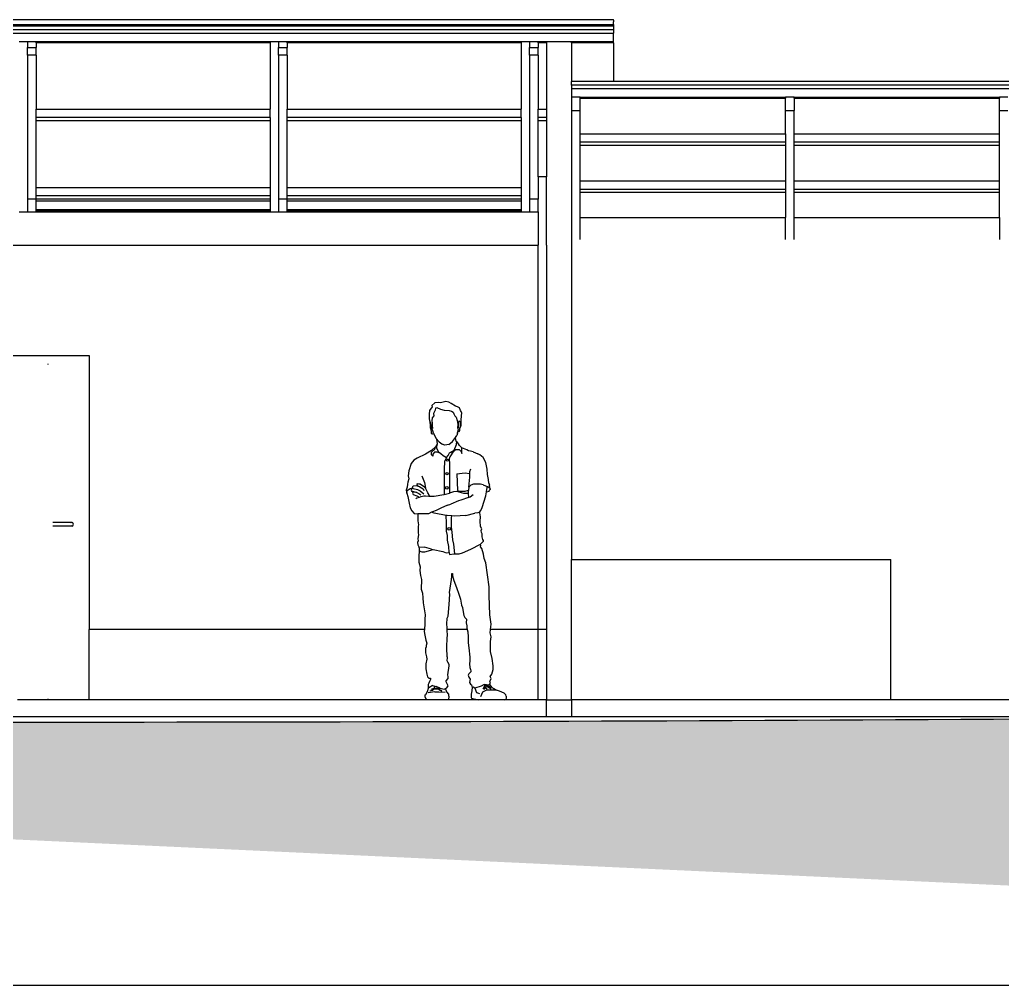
# Model space of a CAD drawing. Header units: metres. Extents: x 258817 to 259192, y 1878716 to 1878911.
# Drawn here: x 259017.24 to 259023.12, y 1878865.8 to 1878871.58 of the extents above; entities that cross this region are included whole.
import ezdxf

# ---------------------------------------------------------------- set-up
doc = ezdxf.new("R2010")
doc.units = ezdxf.units.M
doc.header["$MEASUREMENT"] = 0
doc.layers.add('SectionCutEdges', color=1, linetype='Continuous')
doc.layers.add('Vistas', color=7, linetype='Continuous')

# ---------------------------------------------------------------- blocks, each defined once
blk = doc.blocks.new('010 - Sección longitudinal 2')
for p, q in [((-15.9899, 1.0019), (4.6901, 1.0019)), ((4.6901, 1.001), (4.6901, 1.0019)), ((4.6901, 0.9983), (4.6901, 1.001)), ((-15.9899, 0.9719), (4.6901, 0.9719)), ((4.6901, 0.9983), (4.6901, 0.9938)), ((4.6901, 0.9938), (4.6901, 0.9878)), ((4.6901, 0.9804), (4.6901, 0.9878)), ((4.6901, 0.9719), (4.6901, 0.9804)), ((4.6901, 0.9719), (4.6901, 0.9634)), ((2.6369, 0.8641), (1.237, 0.8641)), ((2.6369, 0.8692), (2.6369, 0.8641)), ((2.6369, 0.8641), (2.6369, 0.4652)), ((4.1385, 0.8641), (2.7385, 0.8641)), ((4.1385, 0.8692), (4.1385, 0.8641)), ((4.1385, 0.8641), (4.1385, 0.4652)), ((4.2901, 0.8641), (4.2401, 0.8641)), ((4.6901, 0.8641), (4.4401, 0.8641)), ((4.6901, 0.8641), (4.6901, 0.8692)), ((4.6901, 0.8641), (4.6901, 0.631)), ((1.1862, 0.7902), (1.1862, -0.0721)), ((1.237, 0.7902), (1.237, 0.4652)), ((2.6877, 0.7902), (2.6877, -0.0721)), ((2.7385, 0.7902), (2.7385, 0.4652)), ((4.1893, 0.7902), (4.1893, -0.0721)), ((4.2401, 0.7902), (4.2401, 0.4652)), ((4.6901, 0.631), (4.4401, 0.631)), ((9.6101, 0.631), (4.6901, 0.631)), ((4.4909, 0.5319), (5.7201, 0.5319)), ((5.7709, 0.5319), (7.0001, 0.5319)), ((1.237, 0.4652), (2.6369, 0.4652)), ((1.237, 0.4162), (1.237, 0.4652)), ((2.6369, 0.4162), (1.237, 0.4162)), ((1.237, 0.396), (1.237, 0.4162)), ((2.6369, 0.4162), (2.6369, 0.4652)), ((2.6369, 0.4162), (2.6369, 0.396)), ((2.7385, 0.4652), (4.1385, 0.4652)), ((2.7385, 0.4162), (2.7385, 0.4652)), ((4.1385, 0.4162), (2.7385, 0.4162)), ((2.7385, 0.396), (2.7385, 0.4162)), ((4.1385, 0.4162), (4.1385, 0.4652)), ((4.1385, 0.4162), (4.1385, 0.396)), ((4.2401, 0.4652), (4.2901, 0.4652)), ((4.2401, 0.4162), (4.2401, 0.4652)), ((4.2901, 0.4162), (4.2401, 0.4162)), ((4.2401, 0.396), (4.2401, 0.4162)), ((4.4909, 0.3189), (4.4909, 0.4586)), ((5.7201, 0.3189), (5.7201, 0.4586)), ((5.7709, 0.3189), (5.7709, 0.4586)), ((7.0001, 0.3189), (7.0001, 0.4586)), ((2.6369, 0.396), (1.237, 0.396)), ((1.237, -0.0029), (1.237, 0.396)), ((2.6369, 0.396), (2.6369, -0.0029)), ((4.1385, 0.396), (2.7385, 0.396)), ((2.7385, -0.0029), (2.7385, 0.396)), ((4.1385, 0.396), (4.1385, -0.0029)), ((4.2901, 0.396), (4.2401, 0.396)), ((4.2401, 0.0617), (4.2401, 0.396)), ((4.4909, 0.3189), (5.7201, 0.3189)), ((4.4909, 0.2698), (4.4909, 0.3189)), ((5.7201, 0.3189), (5.7201, 0.2698)), ((5.7709, 0.3189), (7.0001, 0.3189)), ((5.7709, 0.2698), (5.7709, 0.3189)), ((7.0001, 0.2698), (7.0001, 0.3189)), ((4.4909, 0.2698), (5.7201, 0.2698)), ((4.4909, 0.2502), (4.4909, 0.2698)), ((4.4909, 0.2502), (5.7201, 0.2502)), ((4.4909, 0.0372), (4.4909, 0.2502)), ((5.7201, 0.2698), (5.7201, 0.2502)), ((5.7201, 0.2502), (5.7201, 0.0372)), ((5.7709, 0.2698), (7.0001, 0.2698)), ((5.7709, 0.2502), (5.7709, 0.2698)), ((5.7709, 0.2502), (7.0001, 0.2502)), ((5.7709, 0.0372), (5.7709, 0.2502)), ((7.0001, 0.2502), (7.0001, 0.2698)), ((7.0001, 0.0372), (7.0001, 0.2502)), ((4.2901, 0.0617), (4.2401, 0.0617)), ((4.2401, 0.0617), (4.2401, -0.0721)), ((4.4909, 0.0372), (5.7201, 0.0372)), ((4.4909, -0.0119), (4.4909, 0.0372)), ((5.7201, 0.0372), (5.7201, -0.0119)), ((5.7709, 0.0372), (7.0001, 0.0372)), ((5.7709, -0.0119), (5.7709, 0.0372)), ((7.0001, -0.0119), (7.0001, 0.0372)), ((1.237, -0.0029), (2.6369, -0.0029)), ((1.237, -0.0519), (1.237, -0.0029)), ((2.6369, -0.0519), (1.237, -0.0519)), ((1.237, -0.0721), (1.237, -0.0519)), ((2.6369, -0.0029), (2.6369, -0.0519)), ((2.6369, -0.0519), (2.6369, -0.0721)), ((2.7385, -0.0029), (4.1385, -0.0029)), ((2.7385, -0.0519), (2.7385, -0.0029)), ((4.1385, -0.0519), (2.7385, -0.0519)), ((2.7385, -0.0721), (2.7385, -0.0519)), ((4.1385, -0.0029), (4.1385, -0.0519)), ((4.1385, -0.0519), (4.1385, -0.0721)), ((4.4909, -0.0119), (5.7201, -0.0119)), ((4.4909, -0.0315), (4.4909, -0.0119)), ((4.4909, -0.0315), (5.7201, -0.0315)), ((4.4909, -0.1816), (4.4909, -0.0315)), ((5.7201, -0.0119), (5.7201, -0.0315)), ((5.7201, -0.0315), (5.7201, -0.1816)), ((5.7709, -0.0119), (7.0001, -0.0119)), ((5.7709, -0.0315), (5.7709, -0.0119)), ((5.7709, -0.0315), (7.0001, -0.0315)), ((5.7709, -0.1816), (5.7709, -0.0315)), ((7.0001, -0.0315), (7.0001, -0.0119)), ((7.0001, -0.1816), (7.0001, -0.0315)), ((2.6369, -0.0721), (1.237, -0.0721)), ((2.6369, -0.0853), (1.237, -0.0853)), ((2.6369, -0.0721), (2.6369, -0.0853)), ((2.6369, -0.0853), (2.6369, -0.1359)), ((4.1385, -0.0721), (2.7385, -0.0721)), ((4.1385, -0.0853), (2.7385, -0.0853)), ((4.1385, -0.0721), (4.1385, -0.0853)), ((4.1385, -0.0853), (4.1385, -0.1359)), ((1.1354, -0.1483), (1.1862, -0.1483)), ((2.6369, -0.1359), (1.237, -0.1359)), ((2.6369, -0.142), (1.237, -0.142)), ((1.237, -0.1483), (2.6369, -0.1483)), ((2.6369, -0.1359), (2.6369, -0.142)), ((2.6369, -0.142), (2.6369, -0.1483)), ((2.6369, -0.1483), (2.6877, -0.1483)), ((4.1385, -0.1359), (2.7385, -0.1359)), ((4.1385, -0.142), (2.7385, -0.142)), ((2.7385, -0.1483), (4.1385, -0.1483)), ((4.1385, -0.1359), (4.1385, -0.142)), ((4.1385, -0.142), (4.1385, -0.1483)), ((4.1385, -0.1483), (4.1893, -0.1483)), ((4.2401, -0.1483), (4.2401, -0.3483)), ((4.4909, -0.1816), (5.7201, -0.1816)), ((4.4909, -0.313), (4.4909, -0.1816)), ((5.7201, -0.313), (5.7201, -0.1816)), ((5.7709, -0.1816), (7.0001, -0.1816)), ((5.7709, -0.313), (5.7709, -0.1816)), ((7.0001, -0.1816), (7.0001, -0.313)), ((0.5551, -0.3483), (4.2401, -0.3483)), ((4.2401, -2.6483), (4.2401, -0.3483)), ((0.6051, -1.0083), (1.5051, -1.0083)), ((1.5051, -1.0083), (1.5551, -1.0083)), ((1.5551, -1.0083), (1.5551, -2.6483)), ((1.3101, -1.0613), (1.3101, -1.0583)), ((3.6223, -1.2914), (3.6045, -1.3075)), ((3.6431, -1.2894), (3.6223, -1.2914)), ((3.6559, -1.2904), (3.6431, -1.2894)), ((3.6889, -1.2838), (3.6559, -1.2904)), ((3.7062, -1.287), (3.6889, -1.2838)), ((3.7203, -1.2947), (3.7062, -1.287)), ((3.5912, -1.3363), (3.5881, -1.3586)), ((3.606, -1.3154), (3.5912, -1.3363)), ((3.6045, -1.3075), (3.606, -1.3154)), ((3.6181, -1.3463), (3.6141, -1.3558)), ((3.6248, -1.3354), (3.6181, -1.3463)), ((3.6269, -1.3227), (3.6248, -1.3354)), ((3.6269, -1.3227), (3.6341, -1.3192)), ((3.6341, -1.3192), (3.6559, -1.3292)), ((3.6559, -1.3292), (3.6776, -1.3352)), ((3.6776, -1.3352), (3.7079, -1.3379)), ((3.7079, -1.3379), (3.7221, -1.3403)), ((3.7464, -1.3105), (3.7203, -1.2947)), ((3.7221, -1.3403), (3.7328, -1.3474)), ((3.7328, -1.3474), (3.7362, -1.3564)), ((3.7579, -1.3161), (3.7464, -1.3105)), ((3.7694, -1.3219), (3.7579, -1.3161)), ((3.7761, -1.3382), (3.7694, -1.3219)), ((3.7795, -1.3436), (3.7761, -1.3382)), ((3.7834, -1.3541), (3.7795, -1.3436)), ((3.5881, -1.3586), (3.5891, -1.3713)), ((3.5891, -1.3713), (3.5881, -1.3873)), ((3.5881, -1.3873), (3.5921, -1.4073)), ((3.5921, -1.4073), (3.5928, -1.4109)), ((3.5991, -1.4086), (3.5921, -1.4073)), ((3.6003, -1.4294), (3.5991, -1.4086)), ((3.6072, -1.3815), (3.6047, -1.399)), ((3.6047, -1.399), (3.6055, -1.4102)), ((3.6055, -1.4102), (3.6069, -1.4278)), ((3.6159, -1.3701), (3.6072, -1.3815)), ((3.6141, -1.3558), (3.6159, -1.3701)), ((3.7362, -1.3564), (3.7425, -1.3694)), ((3.7425, -1.3694), (3.7494, -1.3762)), ((3.7494, -1.3762), (3.7564, -1.3975)), ((3.7564, -1.3975), (3.7598, -1.4196)), ((3.7664, -1.4084), (3.7682, -1.3989)), ((3.7664, -1.4228), (3.7664, -1.4084)), ((3.7682, -1.3989), (3.7754, -1.4053)), ((3.7754, -1.4053), (3.775, -1.4245)), ((3.7793, -1.4244), (3.7797, -1.3971)), ((3.7797, -1.3971), (3.781, -1.3667)), ((3.781, -1.3667), (3.7834, -1.3541)), ((3.5928, -1.4109), (3.5939, -1.4237)), ((3.5939, -1.4237), (3.5945, -1.4381)), ((3.5945, -1.4381), (3.5985, -1.4503)), ((3.5985, -1.4503), (3.6012, -1.4645)), ((3.6043, -1.4433), (3.6003, -1.4294)), ((3.6012, -1.4645), (3.6008, -1.4741)), ((3.6094, -1.4579), (3.6043, -1.4433)), ((3.6086, -1.4453), (3.6043, -1.4433)), ((3.6069, -1.4278), (3.6086, -1.4453)), ((3.614, -1.4733), (3.6094, -1.4579)), ((3.7579, -1.4735), (3.7598, -1.4625)), ((3.7598, -1.4196), (3.7585, -1.4437)), ((3.7585, -1.4437), (3.7601, -1.4436)), ((3.7608, -1.4576), (3.7598, -1.4625)), ((3.7598, -1.4625), (3.7644, -1.4637)), ((3.7601, -1.4436), (3.7648, -1.4371)), ((3.7622, -1.4497), (3.7608, -1.4576)), ((3.7622, -1.4497), (3.7648, -1.4371)), ((3.7644, -1.4637), (3.7673, -1.4624)), ((3.7648, -1.4371), (3.7664, -1.4228)), ((3.7673, -1.4624), (3.7728, -1.4566)), ((3.775, -1.4245), (3.7727, -1.4421)), ((3.7727, -1.4421), (3.7764, -1.4369)), ((3.7728, -1.4566), (3.7727, -1.4421)), ((3.7764, -1.4369), (3.7793, -1.4244)), ((3.6008, -1.4741), (3.6083, -1.477)), ((3.6083, -1.477), (3.614, -1.4733)), ((3.614, -1.4733), (3.6214, -1.491)), ((3.6214, -1.491), (3.63, -1.5046)), ((3.63, -1.5046), (3.6483, -1.5248)), ((3.63, -1.5046), (3.6335, -1.5202)), ((3.6335, -1.5202), (3.6359, -1.5377)), ((3.6483, -1.5248), (3.6651, -1.537)), ((3.7059, -1.5409), (3.7282, -1.5234)), ((3.7282, -1.5234), (3.7468, -1.4978)), ((3.7468, -1.4978), (3.7539, -1.4875)), ((3.7498, -1.5232), (3.7468, -1.4978)), ((3.7547, -1.5235), (3.7498, -1.5232)), ((3.7527, -1.54), (3.7547, -1.5235)), ((3.7579, -1.4735), (3.7539, -1.4875)), ((3.7644, -1.5362), (3.7547, -1.5235)), ((3.603, -1.5762), (3.5656, -1.598)), ((3.6017, -1.5857), (3.6214, -1.5693)), ((3.6017, -1.6023), (3.6017, -1.5857)), ((3.6266, -1.5545), (3.603, -1.5762)), ((3.6203, -1.5857), (3.6107, -1.5985)), ((3.6364, -1.5857), (3.6203, -1.5857)), ((3.6214, -1.5693), (3.6266, -1.5545)), ((3.6359, -1.5377), (3.6266, -1.5545)), ((3.6359, -1.5377), (3.6329, -1.5518)), ((3.6329, -1.5518), (3.6329, -1.563)), ((3.6329, -1.563), (3.6449, -1.5839)), ((3.6585, -1.5951), (3.6364, -1.5857)), ((3.6449, -1.5839), (3.6585, -1.5951)), ((3.6651, -1.537), (3.6718, -1.5409)), ((3.6817, -1.5444), (3.6718, -1.5409)), ((3.7059, -1.5409), (3.6817, -1.5444)), ((3.7091, -1.591), (3.737, -1.5751)), ((3.7091, -1.591), (3.7349, -1.5811)), ((3.7349, -1.5811), (3.7122, -1.6142)), ((3.7349, -1.5811), (3.7406, -1.5789)), ((3.737, -1.5751), (3.7527, -1.54)), ((3.7406, -1.5789), (3.7484, -1.5709)), ((3.7484, -1.5709), (3.7676, -1.5709)), ((3.7701, -1.5459), (3.7644, -1.5362)), ((3.7676, -1.5709), (3.7788, -1.5824)), ((3.7833, -1.56), (3.7701, -1.5459)), ((3.7788, -1.5824), (3.7843, -1.594)), ((3.7843, -1.5789), (3.7833, -1.56)), ((3.8041, -1.5683), (3.7833, -1.56)), ((3.7843, -1.594), (3.7843, -1.5789)), ((3.8144, -1.5728), (3.8041, -1.5683)), ((3.8235, -1.5793), (3.8144, -1.5728)), ((3.8362, -1.5813), (3.8235, -1.5793)), ((3.8519, -1.5846), (3.8362, -1.5813)), ((3.8519, -1.5846), (3.8803, -1.5967)), ((3.496, -1.6344), (3.4804, -1.6547)), ((3.5164, -1.6217), (3.496, -1.6344)), ((3.5656, -1.598), (3.5164, -1.6217)), ((3.6107, -1.6114), (3.6017, -1.6023)), ((3.6107, -1.5985), (3.6107, -1.6114)), ((3.6585, -1.5951), (3.6721, -1.6064)), ((3.6721, -1.6064), (3.693, -1.6182)), ((3.6794, -1.6452), (3.6781, -1.6869)), ((3.6803, -1.6405), (3.6794, -1.6452)), ((3.6818, -1.6377), (3.6803, -1.6405)), ((3.693, -1.6182), (3.6818, -1.6377)), ((3.6911, -1.6337), (3.6931, -1.6292)), ((3.6927, -1.6383), (3.6911, -1.6337)), ((3.6972, -1.6404), (3.6927, -1.6383)), ((3.693, -1.6182), (3.7024, -1.6073)), ((3.6931, -1.6292), (3.6977, -1.6275)), ((3.7018, -1.6387), (3.6972, -1.6404)), ((3.6977, -1.6275), (3.7022, -1.6296)), ((3.7039, -1.6342), (3.7018, -1.6387)), ((3.7022, -1.6296), (3.7039, -1.6342)), ((3.7024, -1.6073), (3.7091, -1.591)), ((3.7122, -1.6142), (3.7077, -1.6262)), ((3.7077, -1.6262), (3.7108, -1.6565)), ((3.8919, -1.6023), (3.8803, -1.5967)), ((3.9118, -1.6184), (3.8919, -1.6023)), ((3.9282, -1.6478), (3.9118, -1.6184)), ((3.4671, -1.6976), (3.4631, -1.7278)), ((3.4804, -1.6547), (3.4671, -1.6976)), ((3.6781, -1.6869), (3.6781, -1.8007)), ((3.7108, -1.6565), (3.7108, -1.7672)), ((3.8326, -1.7031), (3.8368, -1.686)), ((3.8326, -1.7152), (3.8326, -1.7031)), ((3.9345, -1.6874), (3.9282, -1.6478)), ((3.9367, -1.721), (3.9345, -1.6874)), ((3.4663, -1.7468), (3.4613, -1.7653)), ((3.4631, -1.7278), (3.4663, -1.7468)), ((3.545, -1.7279), (3.5607, -1.7683)), ((3.6884, -1.7149), (3.6905, -1.7104)), ((3.6901, -1.7195), (3.6884, -1.7149)), ((3.6945, -1.7215), (3.6901, -1.7195)), ((3.6905, -1.7104), (3.6951, -1.7087)), ((3.6991, -1.7199), (3.6945, -1.7215)), ((3.6951, -1.7087), (3.6995, -1.7108)), ((3.7012, -1.7154), (3.6991, -1.7199)), ((3.6995, -1.7108), (3.7012, -1.7154)), ((3.753, -1.7172), (3.7863, -1.7125)), ((3.753, -1.7172), (3.7578, -1.8165)), ((3.7863, -1.7125), (3.8039, -1.7109)), ((3.8039, -1.7109), (3.8301, -1.7148)), ((3.8264, -1.7958), (3.8325, -1.7368)), ((3.8301, -1.7148), (3.8326, -1.7152)), ((3.8325, -1.7368), (3.8326, -1.7152)), ((3.9441, -1.7502), (3.9367, -1.721)), ((3.9456, -1.7726), (3.9441, -1.7502)), ((3.4565, -1.7954), (3.4506, -1.8137)), ((3.4506, -1.8137), (3.4542, -1.8326)), ((3.4542, -1.8326), (3.4577, -1.8153)), ((3.4584, -1.7778), (3.4565, -1.7954)), ((3.4577, -1.8153), (3.4748, -1.8034)), ((3.4613, -1.7653), (3.4584, -1.7778)), ((3.4748, -1.8034), (3.4903, -1.8024)), ((3.4819, -1.8077), (3.4801, -1.8138)), ((3.4801, -1.8138), (3.4831, -1.8195)), ((3.4855, -1.8045), (3.4819, -1.8077)), ((3.4831, -1.8195), (3.4877, -1.8208)), ((3.4935, -1.8049), (3.4855, -1.8045)), ((3.4877, -1.7935), (3.4872, -1.7999)), ((3.4872, -1.7999), (3.4903, -1.8024)), ((3.4925, -1.7892), (3.4877, -1.7935)), ((3.4877, -1.8208), (3.502, -1.823)), ((3.4903, -1.8024), (3.4935, -1.8049)), ((3.5101, -1.7884), (3.4925, -1.7892)), ((3.4935, -1.8049), (3.5185, -1.8105)), ((3.5318, -1.794), (3.5101, -1.7884)), ((3.5169, -1.7759), (3.5148, -1.7783)), ((3.5148, -1.7783), (3.5163, -1.7845)), ((3.5163, -1.7845), (3.521, -1.7888)), ((3.5265, -1.7771), (3.5169, -1.7759)), ((3.5185, -1.8105), (3.5346, -1.8178)), ((3.521, -1.7888), (3.5318, -1.794)), ((3.5343, -1.7789), (3.5265, -1.7771)), ((3.5318, -1.794), (3.5427, -1.7993)), ((3.5596, -1.7959), (3.5343, -1.7789)), ((3.5346, -1.8178), (3.5565, -1.8366)), ((3.5427, -1.7993), (3.5517, -1.8059)), ((3.5517, -1.8059), (3.5567, -1.816)), ((3.5646, -1.8003), (3.5596, -1.7959)), ((3.5607, -1.7683), (3.5656, -1.8012)), ((3.5656, -1.8012), (3.5646, -1.8003)), ((3.5799, -1.8299), (3.5656, -1.8012)), ((3.6781, -1.8007), (3.679, -1.8408)), ((3.6857, -1.7998), (3.6881, -1.7942)), ((3.6881, -1.8055), (3.6857, -1.7998)), ((3.6881, -1.7942), (3.6937, -1.7918)), ((3.6937, -1.8079), (3.6881, -1.8055)), ((3.6937, -1.7918), (3.6994, -1.7942)), ((3.6994, -1.8055), (3.6937, -1.8079)), ((3.6994, -1.7942), (3.7017, -1.7998)), ((3.7017, -1.7998), (3.6994, -1.8055)), ((3.7108, -1.7672), (3.7093, -1.8329)), ((3.7578, -1.8165), (3.7653, -1.8194)), ((3.7653, -1.8194), (3.8037, -1.819)), ((3.8037, -1.819), (3.8228, -1.8144)), ((3.8218, -1.8194), (3.8216, -1.8346)), ((3.8228, -1.8144), (3.8218, -1.8194)), ((3.8264, -1.7958), (3.8228, -1.8144)), ((3.8372, -1.784), (3.8264, -1.7958)), ((3.8537, -1.7779), (3.8372, -1.784)), ((3.8954, -1.7776), (3.8537, -1.7779)), ((3.9109, -1.7816), (3.8954, -1.7776)), ((3.9109, -1.7816), (3.935, -1.7912)), ((3.9322, -1.8232), (3.9356, -1.7978)), ((3.9322, -1.8232), (3.94, -1.8212)), ((3.935, -1.7912), (3.9393, -1.7928)), ((3.9356, -1.7978), (3.935, -1.7912)), ((3.9393, -1.7928), (3.9478, -1.7974)), ((3.94, -1.8212), (3.9463, -1.82)), ((3.9456, -1.7726), (3.9497, -1.7847)), ((3.9463, -1.82), (3.9497, -1.8145)), ((3.9478, -1.7974), (3.9509, -1.8027)), ((3.9532, -1.8086), (3.9497, -1.7847)), ((3.9532, -1.8102), (3.9497, -1.8145)), ((3.9509, -1.8027), (3.9532, -1.8086)), ((3.9532, -1.8086), (3.9532, -1.8102)), ((3.4542, -1.8326), (3.46, -1.851)), ((3.46, -1.851), (3.4685, -1.8918)), ((3.4907, -1.8264), (3.4889, -1.8326)), ((3.4889, -1.8326), (3.4932, -1.8393)), ((3.4987, -1.8255), (3.4907, -1.8264)), ((3.4932, -1.8393), (3.5144, -1.8469)), ((3.505, -1.8268), (3.4987, -1.8255)), ((3.502, -1.823), (3.5144, -1.8288)), ((3.5144, -1.8288), (3.505, -1.8268)), ((3.5138, -1.8627), (3.5087, -1.8666)), ((3.5289, -1.857), (3.5138, -1.8627)), ((3.5144, -1.8288), (3.5267, -1.8345)), ((3.5144, -1.8469), (3.5216, -1.852)), ((3.5216, -1.852), (3.5289, -1.857)), ((3.5267, -1.8345), (3.5393, -1.8417)), ((3.5378, -1.8537), (3.5289, -1.857)), ((3.5491, -1.8512), (3.5378, -1.8537)), ((3.5566, -1.8495), (3.5491, -1.8512)), ((3.5664, -1.8503), (3.5566, -1.8495)), ((3.587, -1.852), (3.5664, -1.8503)), ((3.585, -1.836), (3.5799, -1.8299)), ((3.591, -1.8492), (3.585, -1.836)), ((3.5968, -1.8519), (3.587, -1.852)), ((3.5968, -1.8519), (3.591, -1.8492)), ((3.6174, -1.8516), (3.5968, -1.8519)), ((3.6753, -1.8415), (3.6174, -1.8516)), ((3.679, -1.8408), (3.6753, -1.8415)), ((3.679, -1.8408), (3.7093, -1.8329)), ((3.7348, -1.8236), (3.7093, -1.8329)), ((3.7633, -1.8781), (3.7175, -1.8975)), ((3.7492, -1.8226), (3.7348, -1.8236)), ((3.7682, -1.8255), (3.7492, -1.8226)), ((3.7773, -1.8747), (3.7633, -1.8781)), ((3.7959, -1.8335), (3.7682, -1.8255)), ((3.824, -1.8577), (3.7773, -1.8747)), ((3.8072, -1.8335), (3.7959, -1.8335)), ((3.8216, -1.8346), (3.8072, -1.8335)), ((3.8216, -1.8346), (3.8215, -1.8387)), ((3.8215, -1.8387), (3.8235, -1.8542)), ((3.8235, -1.8542), (3.824, -1.8577)), ((3.824, -1.8577), (3.8346, -1.8539)), ((3.8346, -1.8539), (3.8507, -1.8407)), ((3.9057, -1.9173), (3.9264, -1.8482)), ((3.9264, -1.8482), (3.9322, -1.8232)), ((3.4685, -1.8918), (3.475, -1.9199)), ((3.475, -1.9199), (3.4845, -1.9384)), ((3.4845, -1.9384), (3.4985, -1.9539)), ((3.6312, -1.9358), (3.6085, -1.9438)), ((3.6578, -1.921), (3.6312, -1.9358)), ((3.6979, -1.9047), (3.6578, -1.921)), ((3.6979, -1.9047), (3.7175, -1.8975)), ((3.8899, -1.9447), (3.8976, -1.9365)), ((3.8976, -1.9365), (3.9057, -1.9173)), ((3.4985, -1.9539), (3.5177, -1.9552)), ((3.5177, -1.9552), (3.5207, -1.9562)), ((3.5725, -1.9552), (3.5207, -1.9562)), ((3.5207, -1.9562), (3.5208, -1.963)), ((3.5208, -1.963), (3.5211, -1.9947)), ((3.5211, -1.9947), (3.5221, -2.0107)), ((3.5837, -1.9551), (3.5725, -1.9552)), ((3.6029, -1.9463), (3.5837, -1.9551)), ((3.6085, -1.9438), (3.6029, -1.9463)), ((3.618, -1.951), (3.6029, -1.9463)), ((3.6893, -1.9652), (3.618, -1.951)), ((3.6902, -1.977), (3.6893, -1.9652)), ((3.6951, -1.9663), (3.6893, -1.9652)), ((3.6916, -1.9968), (3.6902, -1.977)), ((3.6925, -2.0337), (3.6916, -1.9968)), ((3.723, -1.968), (3.6951, -1.9663)), ((3.7213, -1.9958), (3.7226, -1.9933)), ((3.722, -2.0359), (3.7213, -1.9958)), ((3.7226, -1.9933), (3.7228, -1.977)), ((3.7228, -1.977), (3.723, -1.968)), ((3.7399, -1.969), (3.723, -1.968)), ((3.8087, -1.9652), (3.7399, -1.969)), ((3.8087, -1.9652), (3.8619, -1.9516)), ((3.8803, -1.9504), (3.8619, -1.9516)), ((3.8899, -1.9447), (3.8803, -1.9504)), ((3.8907, -1.9492), (3.8899, -1.9447)), ((3.895, -1.9731), (3.8907, -1.9492)), ((3.8932, -1.9987), (3.895, -1.9731)), ((3.8963, -2.0306), (3.8932, -1.9987)), ((1.4294, -2.0079), (1.3363, -2.0079)), ((1.4294, -2.0287), (1.3363, -2.0287)), ((1.4357, -2.0079), (1.4294, -2.0079)), ((1.4521, -2.0287), (1.4294, -2.0287)), ((1.4388, -2.0079), (1.4357, -2.0079)), ((1.4417, -2.0079), (1.4388, -2.0079)), ((1.4443, -2.0079), (1.4417, -2.0079)), ((1.4466, -2.0079), (1.4443, -2.0079)), ((1.4457, -2.0128), (1.4454, -2.0131)), ((1.4486, -2.0079), (1.4466, -2.0079)), ((1.4476, -2.0264), (1.4483, -2.0273)), ((1.4521, -2.0079), (1.4483, -2.0093)), ((1.4483, -2.0273), (1.4521, -2.0287)), ((1.4501, -2.0079), (1.4486, -2.0079)), ((1.4501, -2.0079), (1.4521, -2.0079)), ((1.456, -2.0093), (1.4521, -2.0079)), ((1.4521, -2.0287), (1.456, -2.0273)), ((1.4588, -2.0131), (1.456, -2.0093)), ((1.456, -2.0273), (1.4588, -2.0235)), ((1.4598, -2.0183), (1.4588, -2.0131)), ((1.4588, -2.0235), (1.4598, -2.0183)), ((3.5224, -2.0321), (3.522, -2.0482)), ((3.522, -2.0482), (3.5228, -2.0561)), ((3.5221, -2.0107), (3.5254, -2.0197)), ((3.5254, -2.0197), (3.5224, -2.0321)), ((3.5228, -2.0561), (3.5225, -2.0722)), ((3.6925, -2.0593), (3.6925, -2.0337)), ((3.7006, -2.0448), (3.703, -2.0391)), ((3.703, -2.0505), (3.7006, -2.0448)), ((3.703, -2.0391), (3.7086, -2.0368)), ((3.7086, -2.0528), (3.703, -2.0505)), ((3.7086, -2.0368), (3.7143, -2.0391)), ((3.7143, -2.0505), (3.7086, -2.0528)), ((3.7143, -2.0391), (3.7166, -2.0448)), ((3.7166, -2.0448), (3.7143, -2.0505)), ((3.7263, -2.0644), (3.722, -2.0359)), ((3.9025, -2.0454), (3.8963, -2.0306)), ((3.9, -2.0563), (3.9025, -2.0454)), ((3.902, -2.0674), (3.9, -2.0563)), ((3.5244, -2.0783), (3.5209, -2.1053)), ((3.5209, -2.1053), (3.5216, -2.1181)), ((3.5225, -2.0722), (3.5244, -2.0783)), ((3.6984, -2.0843), (3.6925, -2.0593)), ((3.6984, -2.1132), (3.6984, -2.0843)), ((3.7064, -2.1508), (3.6984, -2.1132)), ((3.7295, -2.1108), (3.7263, -2.0644)), ((3.7362, -2.1372), (3.7295, -2.1108)), ((3.9046, -2.075), (3.902, -2.0674)), ((3.9064, -2.0925), (3.9046, -2.075)), ((3.9095, -2.1099), (3.9064, -2.0925)), ((3.9136, -2.1149), (3.9095, -2.1099)), ((3.9136, -2.1197), (3.9136, -2.1149)), ((3.5216, -2.1181), (3.5194, -2.1275)), ((3.5194, -2.1275), (3.521, -2.1402)), ((3.521, -2.1402), (3.5265, -2.1535)), ((3.5265, -2.1535), (3.5602, -2.1545)), ((3.5265, -2.1535), (3.5279, -2.1663)), ((3.5279, -2.1725), (3.5278, -2.1771)), ((3.5279, -2.1663), (3.5279, -2.1725)), ((3.603, -2.168), (3.5602, -2.1545)), ((3.5629, -2.184), (3.6128, -2.1698)), ((3.603, -2.168), (3.6128, -2.1698)), ((3.6128, -2.1698), (3.6709, -2.1804)), ((3.7078, -2.1876), (3.7064, -2.1508)), ((3.7421, -2.1949), (3.7362, -2.1372)), ((3.7882, -2.1886), (3.8386, -2.1679)), ((3.8386, -2.1679), (3.8949, -2.1372)), ((3.8949, -2.1372), (3.9136, -2.1197)), ((3.8969, -2.145), (3.8949, -2.1372)), ((3.8954, -2.1529), (3.8969, -2.145)), ((3.903, -2.1632), (3.8954, -2.1529)), ((3.9134, -2.1969), (3.903, -2.1632)), ((3.5272, -2.2112), (3.527, -2.2449)), ((3.5278, -2.1771), (3.5272, -2.2112)), ((3.5278, -2.1771), (3.544, -2.184)), ((3.544, -2.184), (3.5629, -2.184)), ((3.6709, -2.1804), (3.6902, -2.1882)), ((3.6902, -2.1882), (3.7056, -2.1877)), ((3.7056, -2.1877), (3.7078, -2.1876)), ((3.7078, -2.1876), (3.7092, -2.1988)), ((3.7092, -2.1988), (3.7362, -2.195)), ((3.7362, -2.195), (3.7421, -2.1949)), ((3.7421, -2.1949), (3.7682, -2.1945)), ((3.7682, -2.1945), (3.7882, -2.1886)), ((3.9172, -2.2223), (3.9134, -2.1969)), ((3.9273, -2.2493), (3.9172, -2.2223)), ((4.4401, -2.2283), (6.3501, -2.2283)), ((6.3501, -3.0683), (6.3501, -2.2283)), ((3.527, -2.2449), (3.5338, -2.2729)), ((3.5338, -2.2729), (3.5326, -2.2947)), ((3.9476, -2.3922), (3.9273, -2.2493)), ((3.5326, -2.2947), (3.536, -2.325)), ((3.536, -2.325), (3.5405, -2.3404)), ((3.5405, -2.3404), (3.5426, -2.3481)), ((3.5426, -2.3481), (3.541, -2.4071)), ((3.7094, -2.4254), (3.7211, -2.3493)), ((3.7211, -2.3493), (3.724, -2.3294)), ((3.724, -2.3294), (3.7241, -2.3181)), ((3.7241, -2.3181), (3.7246, -2.3134)), ((3.7246, -2.3134), (3.7277, -2.3127)), ((3.7277, -2.3127), (3.7283, -2.3271)), ((3.7283, -2.3271), (3.7354, -2.3551)), ((3.541, -2.4071), (3.5477, -2.4302)), ((3.7354, -2.3551), (3.7526, -2.3966)), ((3.7526, -2.3966), (3.7662, -2.436)), ((3.9472, -2.4451), (3.9476, -2.3922)), ((3.5477, -2.4302), (3.5508, -2.4589)), ((3.5508, -2.4589), (3.5525, -2.4877)), ((3.7087, -2.4989), (3.7116, -2.4364)), ((3.7116, -2.4364), (3.7094, -2.4254)), ((3.7662, -2.436), (3.775, -2.4668)), ((3.775, -2.4668), (3.7816, -2.5015)), ((3.9504, -2.5605), (3.9472, -2.4451)), ((3.5525, -2.4877), (3.5637, -2.561)), ((3.7011, -2.5674), (3.7087, -2.4989)), ((3.7816, -2.5015), (3.7868, -2.5166)), ((3.7868, -2.5166), (3.7917, -2.5418)), ((3.5637, -2.561), (3.5618, -2.585)), ((3.5618, -2.585), (3.5626, -2.6136)), ((3.6951, -2.5912), (3.6959, -2.5809)), ((3.6959, -2.5809), (3.7011, -2.5674)), ((3.7917, -2.5418), (3.7961, -2.5638)), ((3.7961, -2.5638), (3.8017, -2.577)), ((3.8017, -2.577), (3.8114, -2.5864)), ((3.8114, -2.5864), (3.8103, -2.6074)), ((3.9602, -2.6157), (3.9504, -2.5605)), ((3.5626, -2.6136), (3.56, -2.6483)), ((3.694, -2.6049), (3.6951, -2.5912)), ((3.6962, -2.6483), (3.694, -2.6049)), ((3.8103, -2.6074), (3.8135, -2.6258)), ((3.8135, -2.6258), (3.8142, -2.6386)), ((3.8142, -2.6386), (3.8165, -2.6483)), ((3.9562, -2.6483), (3.9602, -2.6157)), ((1.5551, -3.0683), (1.5551, -2.6483)), ((3.56, -2.6483), (1.5551, -2.6483)), ((3.56, -2.6483), (3.5592, -2.6583)), ((3.5592, -2.6583), (3.5605, -2.6718)), ((3.5605, -2.6718), (3.569, -2.711)), ((3.6948, -2.7594), (3.6954, -2.692)), ((3.6954, -2.692), (3.6982, -2.6881)), ((3.8165, -2.6483), (3.6962, -2.6483)), ((3.6982, -2.6881), (3.6962, -2.6483)), ((3.8165, -2.6483), (3.8196, -2.662)), ((3.8196, -2.662), (3.8214, -2.6924)), ((3.8214, -2.6924), (3.8223, -2.7277)), ((3.9537, -2.6682), (3.9562, -2.6483)), ((3.9586, -2.6918), (3.9537, -2.6682)), ((3.9554, -2.7205), (3.9586, -2.6918)), ((4.2401, -2.6483), (3.9562, -2.6483)), ((4.2401, -3.0683), (4.2401, -2.6483)), ((4.2901, -2.6483), (4.2401, -2.6483)), ((3.5674, -2.7612), (3.5673, -2.7869)), ((3.5702, -2.7518), (3.5674, -2.7612)), ((3.569, -2.711), (3.5735, -2.7292)), ((3.5712, -2.7429), (3.5702, -2.7518)), ((3.5735, -2.7292), (3.5712, -2.7429)), ((3.6955, -2.8102), (3.6948, -2.7594)), ((3.8223, -2.7277), (3.8276, -2.7739)), ((3.9545, -2.7798), (3.9554, -2.7205)), ((3.5673, -2.7869), (3.5733, -2.8119)), ((3.5733, -2.8119), (3.5737, -2.8263)), ((3.699, -2.8156), (3.6955, -2.8102)), ((3.697, -2.8359), (3.699, -2.8156)), ((3.8276, -2.7739), (3.8297, -2.7981)), ((3.8297, -2.7981), (3.831, -2.8122)), ((3.831, -2.8122), (3.8312, -2.8347)), ((3.9653, -2.8219), (3.9545, -2.7798)), ((3.569, -2.8634), (3.5683, -2.8827)), ((3.5694, -2.8532), (3.569, -2.8634)), ((3.5737, -2.8263), (3.5694, -2.8532)), ((3.6998, -2.8429), (3.697, -2.8359)), ((3.7081, -2.8565), (3.6998, -2.8429)), ((3.7008, -2.9191), (3.7087, -2.8645)), ((3.7087, -2.8645), (3.7081, -2.8565)), ((3.8312, -2.8347), (3.8293, -2.8539)), ((3.8293, -2.8539), (3.8314, -2.8762)), ((3.8314, -2.8762), (3.836, -2.8864)), ((3.9716, -2.8647), (3.9653, -2.8219)), ((3.9717, -2.8872), (3.9716, -2.8647)), ((3.5683, -2.8827), (3.5743, -2.9147)), ((3.5743, -2.9147), (3.5774, -2.9316)), ((3.5774, -2.9316), (3.5863, -2.9383)), ((3.5863, -2.9383), (3.5958, -2.9398)), ((3.7026, -2.9318), (3.7008, -2.9191)), ((3.7013, -2.9413), (3.7026, -2.9318)), ((3.8254, -2.9125), (3.8215, -2.9213)), ((3.8215, -2.9213), (3.825, -2.9337)), ((3.825, -2.9337), (3.8331, -2.9456)), ((3.8344, -2.9046), (3.8254, -2.9125)), ((3.8375, -2.902), (3.8344, -2.9046)), ((3.836, -2.8864), (3.8367, -2.896)), ((3.8367, -2.896), (3.8375, -2.902)), ((3.9527, -2.9283), (3.9627, -2.9157)), ((3.9593, -2.9411), (3.9527, -2.9283)), ((3.9627, -2.9157), (3.9717, -2.8872)), ((3.5831, -2.9771), (3.583, -2.9835)), ((3.583, -2.9835), (3.5838, -2.9866)), ((3.587, -2.9694), (3.5831, -2.9771)), ((3.5846, -2.9983), (3.5838, -2.9866)), ((3.6081, -2.9821), (3.5846, -2.9983)), ((3.5894, -2.9584), (3.587, -2.9694)), ((3.5969, -2.9461), (3.5894, -2.9584)), ((3.5958, -2.9398), (3.5969, -2.9461)), ((3.6081, -2.9821), (3.6307, -2.9889)), ((3.6179, -2.9873), (3.6179, -2.9984)), ((3.6539, -2.9998), (3.6307, -2.9889)), ((3.6428, -2.9984), (3.6428, -2.9952)), ((3.6865, -3.0009), (3.6943, -2.9976)), ((3.6891, -2.9613), (3.6898, -2.9549)), ((3.6938, -2.9697), (3.6891, -2.9613)), ((3.6898, -2.9549), (3.7013, -2.9413)), ((3.7029, -2.984), (3.6938, -2.9697)), ((3.6943, -2.9976), (3.7029, -2.984)), ((3.8331, -2.9456), (3.8287, -2.9641)), ((3.8287, -2.9641), (3.8361, -2.9746)), ((3.8361, -2.9746), (3.8409, -2.9796)), ((3.8409, -2.9796), (3.8447, -2.9956)), ((3.8447, -2.9956), (3.8414, -3.028)), ((3.8525, -2.993), (3.8447, -2.9956)), ((3.8621, -2.9983), (3.8525, -2.993)), ((3.8997, -2.9876), (3.8621, -2.9983)), ((3.917, -2.9765), (3.8997, -2.9876)), ((3.9198, -2.9846), (3.9096, -3.0044)), ((3.9243, -2.9947), (3.913, -3.0074)), ((3.9323, -2.9781), (3.917, -2.9765)), ((3.917, -2.9765), (3.9198, -2.9846)), ((3.9198, -2.9846), (3.9228, -2.992)), ((3.9359, -2.9858), (3.9198, -2.9846)), ((3.9228, -2.992), (3.9243, -2.9947)), ((3.9322, -2.993), (3.9243, -2.9947)), ((3.9243, -2.9947), (3.9349, -3.0057)), ((3.94, -2.9912), (3.9322, -2.993)), ((3.9323, -2.9781), (3.9484, -2.9761)), ((3.9323, -2.9781), (3.9359, -2.9858)), ((3.9359, -2.9858), (3.94, -2.9912)), ((3.9514, -2.9887), (3.9359, -2.9858)), ((3.9572, -2.9956), (3.94, -2.9912)), ((3.94, -2.9912), (3.9596, -3.0036)), ((3.9484, -2.9761), (3.9545, -2.9681)), ((3.9484, -2.9761), (3.9628, -2.9945)), ((3.9511, -2.9611), (3.9537, -2.9547)), ((3.9545, -2.9681), (3.9511, -2.9611)), ((3.9537, -2.9547), (3.9593, -2.9411)), ((3.9628, -2.9945), (3.9743, -3.0017)), ((3.5639, -3.0513), (3.5653, -3.0391)), ((3.5697, -3.0657), (3.5639, -3.0513)), ((3.5653, -3.0391), (3.5683, -3.036)), ((3.5683, -3.036), (3.5805, -3.0149)), ((3.5805, -3.0149), (3.5829, -3.0051)), ((3.5829, -3.0051), (3.5846, -2.9983)), ((3.6222, -3.0206), (3.5832, -3.0277)), ((3.6084, -3.0123), (3.5915, -3.0167)), ((3.5991, -3.0079), (3.6147, -3.004)), ((3.6048, -3.0026), (3.6179, -2.9984)), ((3.6179, -3.0032), (3.6084, -3.0123)), ((3.6147, -3.004), (3.6179, -3.0032)), ((3.6179, -2.9984), (3.6203, -2.9984)), ((3.6179, -2.9999), (3.6179, -3.0032)), ((3.6179, -3.0032), (3.6428, -3.0032)), ((3.6203, -2.9984), (3.6413, -2.9984)), ((3.6222, -3.0206), (3.6461, -3.0206)), ((3.6413, -2.9984), (3.6428, -2.9984)), ((3.6537, -3.0045), (3.6428, -2.9984)), ((3.6428, -2.9984), (3.6428, -2.9996)), ((3.6428, -2.9996), (3.6428, -3.0014)), ((3.6428, -3.0014), (3.6428, -3.0032)), ((3.6428, -3.0032), (3.6476, -3.0094)), ((3.6428, -3.0032), (3.6469, -3.0051)), ((3.6461, -3.0206), (3.6834, -3.0234)), ((3.6469, -3.0051), (3.6629, -3.0126)), ((3.6476, -3.0094), (3.6648, -3.0176)), ((3.6539, -2.9998), (3.6774, -3.0046)), ((3.6774, -3.0046), (3.6865, -3.0009)), ((3.6865, -3.0009), (3.6856, -3.0046)), ((3.6856, -3.0046), (3.6873, -3.0097)), ((3.6873, -3.0097), (3.6895, -3.0149)), ((3.6895, -3.0149), (3.6928, -3.0215)), ((3.6928, -3.0215), (3.7037, -3.0351)), ((3.7037, -3.0351), (3.7035, -3.044)), ((3.7035, -3.044), (3.7056, -3.0464)), ((3.7056, -3.0464), (3.704, -3.0683)), ((3.8398, -3.032), (3.8397, -3.0555)), ((3.8397, -3.0555), (3.8409, -3.0584)), ((3.8414, -3.028), (3.8398, -3.032)), ((3.8621, -2.9983), (3.8707, -3.0256)), ((3.8707, -3.0256), (3.8885, -3.0303)), ((3.9074, -3.0222), (3.8963, -3.0516)), ((3.9312, -3.0099), (3.9074, -3.0222)), ((3.991, -3.0116), (3.9312, -3.0099)), ((3.9743, -3.0017), (3.991, -3.0116)), ((4.0093, -3.0168), (3.991, -3.0116)), ((4.0226, -3.0222), (4.0093, -3.0168)), ((4.0372, -3.0294), (4.0226, -3.0222)), ((4.0468, -3.0388), (4.0372, -3.0294)), ((4.0493, -3.0461), (4.0468, -3.0388)), ((4.0511, -3.0487), (4.0493, -3.0461)), ((4.0495, -3.0669), (4.0519, -3.0558)), ((4.0519, -3.0558), (4.0511, -3.0487)), ((1.3101, -3.0683), (1.3101, -3.0623)), ((3.5785, -3.0683), (3.5697, -3.0657)), ((3.8409, -3.0584), (3.8568, -3.0635)), ((3.8568, -3.0635), (3.8801, -3.0675)), ((3.8801, -3.0675), (3.8852, -3.0683)), ((4.0383, -3.0683), (4.0495, -3.0669)), ((4.2901, -3.1683), (4.4401, -3.1683))]:
    blk.add_line(p, q)
at = {"layer": 'SectionCutEdges'}
for p, q in [((4.6901, 0.9634), (-15.9899, 0.9634)), ((-15.9899, 0.9427), (4.6901, 0.9427)), ((4.6901, 0.9634), (4.6901, 0.9427)), ((4.6901, 0.9427), (4.6901, 0.9219)), ((-15.9899, 0.9219), (4.6901, 0.9219)), ((4.6901, 0.8692), (4.6901, 0.9219)), ((1.1862, 0.8692), (1.1354, 0.8692)), ((1.237, 0.8692), (1.1862, 0.8692)), ((1.1862, 0.8692), (1.1862, 0.8351)), ((1.1862, 0.8351), (1.237, 0.8351)), ((1.1862, 0.7902), (1.1862, 0.8351)), ((1.237, 0.8641), (1.237, 0.8692)), ((2.6369, 0.8692), (1.237, 0.8692)), ((1.237, 0.8641), (1.237, 0.8351)), ((1.237, 0.7902), (1.237, 0.8351)), ((2.6877, 0.8692), (2.6369, 0.8692)), ((2.7385, 0.8692), (2.6877, 0.8692)), ((2.6877, 0.8692), (2.6877, 0.8351)), ((2.6877, 0.8351), (2.7385, 0.8351)), ((2.6877, 0.7902), (2.6877, 0.8351)), ((2.7385, 0.8641), (2.7385, 0.8692)), ((4.1385, 0.8692), (2.7385, 0.8692)), ((2.7385, 0.8641), (2.7385, 0.8351)), ((2.7385, 0.7902), (2.7385, 0.8351)), ((4.1893, 0.8692), (4.1385, 0.8692)), ((4.2401, 0.8692), (4.1893, 0.8692)), ((4.1893, 0.8692), (4.1893, 0.8351)), ((4.1893, 0.8351), (4.2401, 0.8351)), ((4.1893, 0.7902), (4.1893, 0.8351)), ((4.2401, 0.8641), (4.2401, 0.8692)), ((4.2901, 0.8692), (4.2401, 0.8692)), ((4.2401, 0.8641), (4.2401, 0.8351)), ((4.2401, 0.7902), (4.2401, 0.8351)), ((4.4401, 0.8692), (4.2901, 0.8692)), ((4.2901, 0.8692), (4.2901, 0.8641)), ((4.2901, 0.8641), (4.2901, 0.4652)), ((4.4401, 0.8641), (4.4401, 0.8692)), ((4.6901, 0.8692), (4.4401, 0.8692)), ((4.4401, 0.8641), (4.4401, 0.631)), ((1.237, 0.7902), (1.1862, 0.7902)), ((2.7385, 0.7902), (2.6877, 0.7902)), ((4.2401, 0.7902), (4.1893, 0.7902)), ((4.4401, 0.6107), (4.4401, 0.631)), ((9.6101, 0.6107), (4.4401, 0.6107)), ((4.4401, 0.6107), (4.4401, 0.59)), ((4.4401, 0.59), (4.4401, 0.5375)), ((4.4401, 0.59), (9.2847, 0.59)), ((4.4909, 0.5375), (4.4401, 0.5375)), ((4.4401, 0.5375), (4.4401, 0.4586)), ((4.4909, 0.5319), (4.4909, 0.5375)), ((4.4909, 0.5375), (5.7201, 0.5375)), ((4.4909, 0.4586), (4.4909, 0.5319)), ((5.7709, 0.5375), (5.7201, 0.5375)), ((5.7201, 0.5375), (5.7201, 0.5319)), ((5.7201, 0.4586), (5.7201, 0.5319)), ((5.7709, 0.5319), (5.7709, 0.5375)), ((5.7709, 0.5375), (7.0001, 0.5375)), ((5.7709, 0.5319), (5.7709, 0.4586)), ((7.0509, 0.5375), (7.0001, 0.5375)), ((7.0001, 0.5375), (7.0001, 0.5319)), ((7.0001, 0.4586), (7.0001, 0.5319)), ((4.2901, 0.4652), (4.2901, 0.4162)), ((4.2901, 0.4162), (4.2901, 0.396)), ((4.4401, 0.4586), (4.4909, 0.4586)), ((4.4401, 0.4586), (4.4401, -2.2283)), ((5.7201, 0.4586), (5.7709, 0.4586)), ((7.0001, 0.4586), (7.0509, 0.4586)), ((4.2901, 0.396), (4.2901, 0.0617)), ((4.2901, -0.3483), (4.2901, 0.0617)), ((1.237, -0.0721), (1.1862, -0.0721)), ((1.1862, -0.0721), (1.1862, -0.1483)), ((1.237, -0.076), (1.237, -0.0721)), ((1.237, -0.0853), (1.237, -0.076)), ((1.237, -0.1359), (1.237, -0.0853)), ((2.7385, -0.0721), (2.6877, -0.0721)), ((2.6877, -0.0721), (2.6877, -0.1483)), ((2.7385, -0.0853), (2.7385, -0.0721)), ((2.7385, -0.1359), (2.7385, -0.0853)), ((4.2401, -0.0721), (4.1893, -0.0721)), ((4.1893, -0.0721), (4.1893, -0.1483)), ((4.2401, -0.1483), (4.2401, -0.0721)), ((1.1862, -0.1483), (1.237, -0.1483)), ((1.237, -0.142), (1.237, -0.1359)), ((1.237, -0.1483), (1.237, -0.142)), ((2.6877, -0.1483), (2.7385, -0.1483)), ((2.7385, -0.142), (2.7385, -0.1359)), ((2.7385, -0.1483), (2.7385, -0.142)), ((4.1893, -0.1483), (4.2401, -0.1483)), ((4.2901, -0.3483), (4.2901, -2.6483)), ((4.4401, -3.0683), (4.4401, -2.2283)), ((4.2901, -2.6483), (4.2901, -3.0683)), ((1.1419, -3.0683), (1.1262, -3.0683)), ((1.1623, -3.0683), (1.1419, -3.0683)), ((1.186, -3.0683), (1.1623, -3.0683)), ((1.2116, -3.0683), (1.186, -3.0683)), ((1.2371, -3.0683), (1.2116, -3.0683)), ((1.2608, -3.0683), (1.2371, -3.0683)), ((1.2813, -3.0683), (1.2608, -3.0683)), ((1.2969, -3.0683), (1.2813, -3.0683)), ((1.3068, -3.0683), (1.2969, -3.0683)), ((1.3101, -3.0683), (1.3068, -3.0683)), ((1.5051, -3.0683), (1.3101, -3.0683)), ((1.5551, -3.0683), (1.5051, -3.0683)), ((3.5785, -3.0683), (1.5551, -3.0683)), ((3.704, -3.0683), (3.5785, -3.0683)), ((3.8852, -3.0683), (3.704, -3.0683)), ((4.0383, -3.0683), (3.8852, -3.0683)), ((4.2401, -3.0683), (4.0383, -3.0683)), ((4.2901, -3.0683), (4.2401, -3.0683)), ((4.2901, -3.0683), (4.4401, -3.0683)), ((4.2901, -3.1683), (4.2901, -3.0683)), ((4.4401, -3.0683), (4.4401, -3.1683)), ((6.3501, -3.0683), (4.4401, -3.0683)), ((6.4001, -3.0683), (6.3501, -3.0683)), ((7.2031, -3.0683), (6.4001, -3.0683)), ((0.5301, -3.1683), (4.2901, -3.1683)), ((4.4401, -3.1683), (9.1601, -3.1683))]:
    blk.add_line(p, q, dxfattribs=at)

msp = doc.modelspace()

# ---------------------------------------------------------------- hatches: boundary and pattern name
at = {"layer": 'Vistas'}
h = msp.add_hatch(dxfattribs=at)
h.set_pattern_fill('EARTH', color=256)
h.set_pattern_definition([(0, (-74.26602, 57.80024), (0.25, 0.25), [0.25, -0.25]), (0, (-74.26602, 57.894), (0.25, 0.25), [0.25, -0.25]), (0, (-74.26602, 57.98774), (0.25, 0.25), [0.25, -0.25]), (90, (-74.23477, 58.019), (-0.25, 0.25), [0.25, -0.25]), (90, (-74.14102, 58.019), (-0.25, 0.25), [0.25, -0.25]), (90, (-74.04727, 58.019), (-0.25, 0.25), [0.25, -0.25])])
edge = h.paths.add_edge_path()
edge.add_spline(control_points=[(259034.3909, 1878867.41256), (259034.7914, 1878867.42253), (259035.33979, 1878867.43617), (259035.88651, 1878867.47953), (259036.03396, 1878867.49122)], knot_values=[0, 0, 0, 0, 1.2014582, 1.6451542, 1.6451542, 1.6451542, 1.6451542], degree=3, periodic=0)
edge.add_spline(control_points=[(259034.3909, 1878867.41256), (259033.74258, 1878867.41256), (259033.09427, 1878867.41256), (259032.44595, 1878867.41256), (259031.96231, 1878867.41729), (259031.3811, 1878867.42297), (259029.78339, 1878867.58891), (259028.56001, 1878867.24376), (259026.80226, 1878867.42581), (259017.71425, 1878867.3337), (259008.7221, 1878867.39963), (259000.33578, 1878867.41268), (259000.26403, 1878867.41212), (259000.16795, 1878867.41446), (259000.03057, 1878867.42842), (258999.83945, 1878867.44401), (258999.68698, 1878867.50842), (258999.44221, 1878867.50369), (258999.02936, 1878867.50174), (258998.63699, 1878867.53417), (258998.39579, 1878867.5541)], knot_values=[0, 0, 0, 0, 1, 1, 1, 2.4498074, 2.7422815, 5.8138454, 6.1063195, 8.038155, 33.038155, 33.1170765, 33.1968501, 33.2533997, 33.4052856, 33.6111334, 33.8267712, 33.8877775, 34.3422812, 35.0674593, 35.0674593, 35.0674593, 35.0674593], weights=[1, 1, 1, 1, 1, 1, 1, 1, 1, 1, 1, 1, 1, 1, 1, 1, 1, 1, 1, 1, 1], degree=3, periodic=0)
edge.add_line((258998.34569, 1878865.80344), (258998.34569, 1878867.55198))
edge.add_line((259036.03396, 1878865.80344), (258998.34569, 1878865.80344))
edge.add_line((259036.03396, 1878867.49122), (259036.03396, 1878865.80344))

# ---------------------------------------------------------------- linework, layer by layer
msp.add_line((259036.03396, 1878865.80344), (258998.34569, 1878865.80344), dxfattribs=at)
msp.add_open_spline([(259034.3909, 1878867.41256), (259033.74258, 1878867.41256), (259033.09427, 1878867.41256), (259032.44595, 1878867.41256), (259031.96231, 1878867.41729), (259031.3811, 1878867.42297), (259029.78339, 1878867.58891), (259028.56001, 1878867.24376), (259026.80226, 1878867.42581), (259017.71425, 1878867.3337), (259008.7221, 1878867.39963), (259000.33578, 1878867.41268), (259000.26403, 1878867.41212), (259000.16795, 1878867.41446), (259000.03057, 1878867.42842), (258999.83945, 1878867.44401), (258999.68698, 1878867.50842), (258999.44221, 1878867.50369), (258999.02936, 1878867.50174), (258998.63699, 1878867.53417), (258998.39579, 1878867.5541)], degree=3, knots=[0, 0, 0, 0, 1, 1, 1, 2.4498074, 2.7422815, 5.8138454, 6.1063195, 8.038155, 33.038155, 33.1170765, 33.1968501, 33.2533997, 33.4052856, 33.6111334, 33.8267712, 33.8877775, 34.3422812, 35.0674593, 35.0674593, 35.0674593, 35.0674593], dxfattribs=at)

# ---------------------------------------------------------------- block references
msp.add_blockref('010 - Sección longitudinal 2', (259016.10486, 1878870.58089), dxfattribs=at)

doc.saveas('drawing.dxf')
